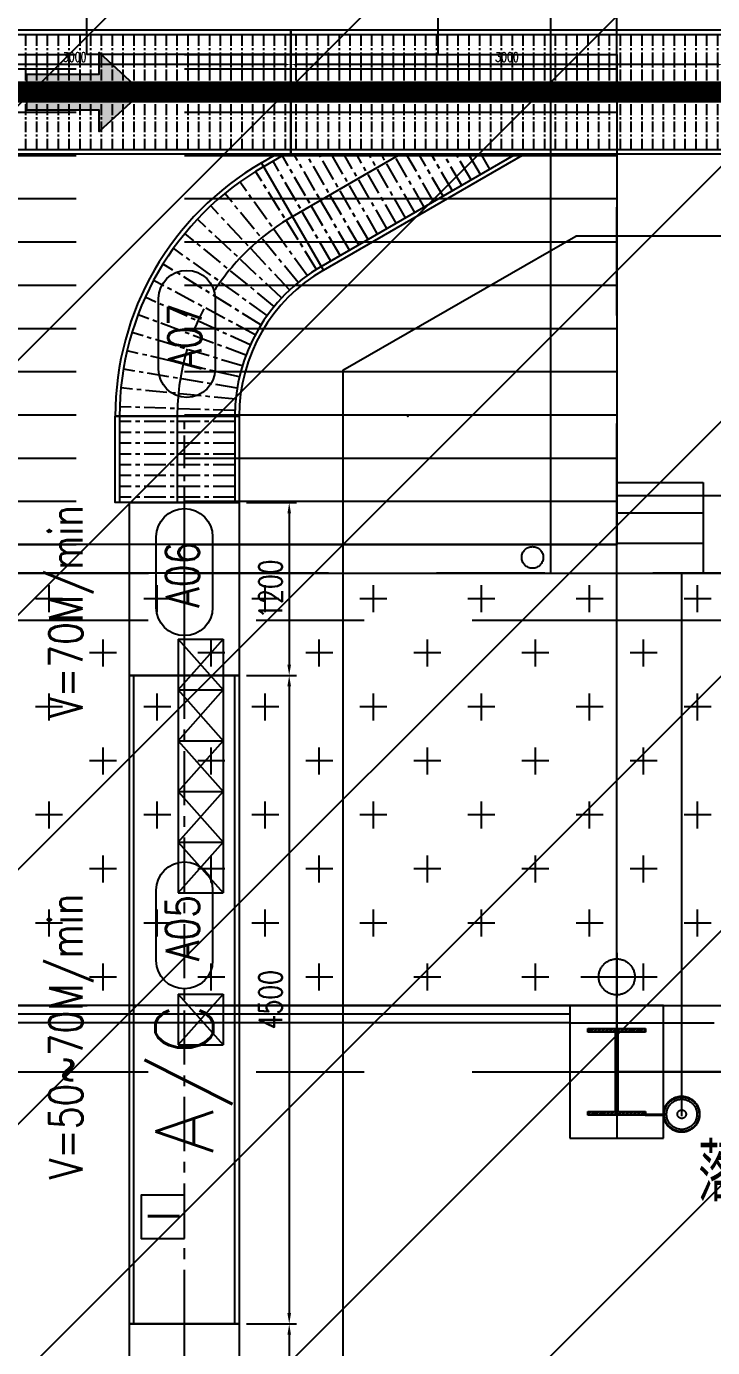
# Model space of a CAD drawing. Extents: x -40736 to 367926, y -65544 to 37405.
# Drawn here: x 343982 to 344458, y -51535 to -50618 of the extents above; entities that cross this region are included whole.
import ezdxf
from ezdxf.enums import TextEntityAlignment as Align

# ---------------------------------------------------------------- set-up
doc = ezdxf.new("R2010")
doc.units = 0
doc.header["$LTSCALE"] = 600
doc.header["$MEASUREMENT"] = 0
for name, pattern in [('CENTER', [2, 1.25, -0.25, 0.25, -0.25]), ('CENTER2', [1.125, 0.75, -0.125, 0.125, -0.125]), ('PHANTOM', [2.5, 1.25, -0.25, 0.25, -0.25, 0.25, -0.25])]:
    doc.linetypes.add(name, pattern=pattern)
doc.layers.get('0').update_dxf_attribs({"linetype": 'CONTINUOUS'})
doc.layers.get('DEFPOINTS').update_dxf_attribs({"linetype": 'CONTINUOUS'})
for name, color, linetype in [('0-1F_OHCV', 6, 'CONTINUOUS'), ('0-入荷', 11, 'CONTINUOUS'), ('0-架台', 232, 'CONTINUOUS'), ('0-機台細部', 7, 'CONTINUOUS'), ('0-機號', 4, 'CONTINUOUS'), ('0-滾筒細部', 3, 'CONTINUOUS'), ('0-記號', 3, 'CONTINUOUS'), ('底圖', 253, 'CONTINUOUS'), ('規劃圖', 253, 'CONTINUOUS')]:
    doc.layers.add(name, color=color, linetype=linetype)
doc.styles.add('CHINESET', font='ISOCP.SHX', dxfattribs={"width": 0.7, "bigfont": 'CHINESET.SHX'})
doc.styles.get("Standard").update_dxf_attribs({"font": 'txt.shx', "width": 0.75, "bigfont": 'chineset.shx'})
doc.dimstyles.get("Standard").update_dxf_attribs({"dimtxt": 0.18, "dimasz": 0.18, "dimexe": 0.18, "dimexo": 0.0625, "dimgap": 0.09, "dimtad": 0, "dimtih": 1, "dimtoh": 1, "dimdec": 4, "dimzin": 0, "dimdsep": 46, "dimtxsty": 'Standard', "dimcen": 0.09, "dimadec": 0, "dimazin": 0, "dimtfac": 1, "dimtdec": 4, "dimtofl": 0, "dimtmove": 0, "dimatfit": 3, "dimfxl": 0, "dimtolj": 1, "dimtzin": 0, "dimarcsym": 0})

# ---------------------------------------------------------------- blocks, each defined once
blk = doc.blocks.new('GO-1')
blk.add_hatch(color=254).paths.add_polyline_path([(0, 0), (-2.75, -3), (-1.25, -3), (-1.25, -8), (1.25, -8), (1.25, -3), (2.75, -3)])
at = {"color": 254}
blk.add_lwpolyline([(1.25, -8), (1.25, -3), (2.75, -3), (0, 0), (-2.75, -3), (-1.25, -3), (-1.25, -8)], close=True, dxfattribs=at)
blk = doc.blocks.new('*D92')
at = {"layer": '0-滾筒細部', "color": 0, "lineweight": -2}
for p, q in [((0, 840), (0, 600)), ((3000, 840), (3000, 600)), ((2970, 620), (30, 620))]:
    blk.add_line(p, q, dxfattribs=at)
at = {"layer": '0-滾筒細部', "color": 0}
for points in [[(30, 625), (30, 615), (0, 620)], [(2970, 625), (2970, 615), (3000, 620)]]:
    blk.add_solid(points, dxfattribs=at)
at = {"layer": 'DEFPOINTS', "color": 0}
for p in [(0, 860), (3000, 860), (0, 620)]:
    blk.add_point(p, dxfattribs=at)
at = {"layer": '0-滾筒細部', "color": 0, "insert": (1500, 672), "char_height": 64, "attachment_point": 5}
blk.add_mtext('\\A1;3000', dxfattribs=at)
blk = doc.blocks.new('roller_FF_800')
at = {"color": 1, "linetype": 'CENTER', "ltscale": 0.1}
blk.add_line((0, -400), (0, 400), dxfattribs=at)
blk = doc.blocks.new('platform')
at = {"layer": '0-架台'}
for p, q in [((33100, -14024.1), (34715, -13094.1)), ((35900, -13094.1), (34715, -13094.1)), ((33100, -14024.1), (33100, -25594.1))]:
    blk.add_line(p, q, dxfattribs=at)
blk = doc.blocks.new('1F-2123')
at = {"color": 15, "linetype": 'PHANTOM'}
for p, q in [((14698.266919, 94730.164645), (14666.866919, 94730.164645)), ((14666.866919, 94730.164645), (14666.866919, 94694.964645)), ((14698.266919, 94730.164645), (14666.866919, 94694.964645)), ((14698.266919, 94694.964645), (14666.866919, 94730.164645)), ((14698.266919, 94730.164645), (14698.266919, 94694.964645)), ((14698.266919, 94694.964645), (14666.866919, 94694.964645))]:
    blk.add_line(p, q, dxfattribs=at)
blk = doc.blocks.new('1F-2124')
at = {"color": 15, "linetype": 'PHANTOM'}
for p, q in [((14698.266919, 94694.964645), (14666.866919, 94694.964645)), ((14666.866919, 94694.964645), (14666.866919, 94659.764645)), ((14698.266919, 94694.964645), (14666.866919, 94659.764645)), ((14698.266919, 94659.764645), (14666.866919, 94694.964645)), ((14698.266919, 94694.964645), (14698.266919, 94659.764645)), ((14698.266919, 94659.764645), (14666.866919, 94659.764645))]:
    blk.add_line(p, q, dxfattribs=at)
blk = doc.blocks.new('1F-2125')
at = {"color": 15, "linetype": 'PHANTOM'}
for p, q in [((14698.266919, 94659.764645), (14666.866919, 94659.764645)), ((14666.866919, 94659.764645), (14666.866919, 94624.564645)), ((14698.266919, 94659.764645), (14666.866919, 94624.564645)), ((14698.266919, 94624.564645), (14666.866919, 94659.764645)), ((14698.266919, 94659.764645), (14698.266919, 94624.564645)), ((14698.266919, 94624.564645), (14666.866919, 94624.564645))]:
    blk.add_line(p, q, dxfattribs=at)
blk = doc.blocks.new('1F-2126')
at = {"color": 15, "linetype": 'PHANTOM'}
for p, q in [((14698.266919, 94624.564645), (14666.866919, 94624.564645)), ((14666.866919, 94624.564645), (14666.866919, 94589.364645)), ((14698.266919, 94624.564645), (14666.866919, 94589.364645)), ((14698.266919, 94589.364645), (14666.866919, 94624.564645)), ((14698.266919, 94624.564645), (14698.266919, 94589.364645)), ((14698.266919, 94589.364645), (14666.866919, 94589.364645))]:
    blk.add_line(p, q, dxfattribs=at)
blk = doc.blocks.new('1F-2127')
at = {"color": 15, "linetype": 'PHANTOM'}
for p, q in [((14698.266919, 94589.364645), (14666.866919, 94589.364645)), ((14666.866919, 94589.364645), (14666.866919, 94554.164645)), ((14698.266919, 94589.364645), (14666.866919, 94554.164645)), ((14698.266919, 94554.164645), (14666.866919, 94589.364645)), ((14698.266919, 94589.364645), (14698.266919, 94554.164645)), ((14698.266919, 94554.164645), (14666.866919, 94554.164645))]:
    blk.add_line(p, q, dxfattribs=at)
blk = doc.blocks.new('1F-2138')
at = {"color": 15, "linetype": 'PHANTOM'}
for p, q in [((14698.266919, 94483.764645), (14666.866919, 94483.764645)), ((14666.866919, 94483.764645), (14666.866919, 94448.564645)), ((14698.266919, 94483.764645), (14666.866919, 94448.564645)), ((14698.266919, 94448.564645), (14666.866919, 94483.764645)), ((14698.266919, 94483.764645), (14698.266919, 94448.564645)), ((14698.266919, 94448.564645), (14666.866919, 94448.564645))]:
    blk.add_line(p, q, dxfattribs=at)
blk = doc.blocks.new('Blet_CV_WWW')
blk.add_line((1200, 380), (1200, -380))
at = {"color": 1}
blk.add_line((0, 0), (1200, 0), dxfattribs=at)
blk.add_lwpolyline([(0, 380), (0, -380), (1200, -380), (1200, 380)], close=True)
blk = doc.blocks.new('1F-2149')
at = {"color": 15, "linetype": 'PHANTOM'}
for p, q in [((15298.266919, 94038.564645), (15266.866919, 94038.564645)), ((15266.866919, 94038.564645), (15266.866919, 94003.364645)), ((15298.266919, 94038.564645), (15266.866919, 94003.364645)), ((15298.266919, 94003.364645), (15266.866919, 94038.564645)), ((15298.266919, 94038.564645), (15298.266919, 94003.364645)), ((15298.266919, 94003.364645), (15266.866919, 94003.364645))]:
    blk.add_line(p, q, dxfattribs=at)
blk = doc.blocks.new('CC_001')
at = {"color": 15}
for p, q in [((687.5, -275), (762.5, 275)), ((837.5, -275), (912.5, 275)), ((987.5, -275), (1062.5, 275)), ((1137.5, -275), (1212.5, 275)), ((1287.5, -275), (1362.5, 275))]:
    blk.add_line(p, q, dxfattribs=at)
at = {"color": 1, "linetype": 'CENTER', "ltscale": 0.5}
blk.add_line((500, 0), (4325, 0), dxfattribs=at)
blk.add_lwpolyline([(500, 380), (4325, 380), (4325, -380), (500, -380)], close=True)
at = {"color": 0, "linetype": 'ByBlock', "extrusion": (0, 0, -1), "xscale": 10, "yscale": 10, "zscale": -10, "rotation": 90}
blk.add_blockref('1F-2149', (938552.5, -152938.7), dxfattribs=at)
blk = doc.blocks.new('A$C24A45E0A')
for p, q in [((1445, 1013.3), (1015, 1758)), ((860, 0), (0, 0))]:
    blk.add_line(p, q)
for radius in [2030, 2000, 1200, 1170]:
    blk.add_arc((2030, 0), radius, 120, 180)
at = {"color": 1, "linetype": 'CENTER'}
blk.add_arc((2030, 0), 1600, 120, 180, dxfattribs=at)
blk.add_point((2030, 0))
blk = doc.blocks.new('A$C074F71BD')
at = {"color": 1, "linetype": 'CENTER'}
blk.add_line((2729, 2850), (913.1, 2850), dxfattribs=at)
for p, q in [((1015, 2358), (1105.7, 2410.4)), ((1030, 2332.1), (1165.7, 2410.4)), ((2825.7, 2410.4), (1105.7, 2410.4)), ((1430, 1639.2), (2765.7, 2410.4)), ((1445, 1613.2), (2825.7, 2410.4)), ((30, 600), (30, 0)), ((830, 600), (830, 0))]:
    blk.add_line(p, q)
at = {"color": 1}
for p, q in [((1230, 1985.6), (1965.7, 2410.4)), ((430, 600), (430, 0))]:
    blk.add_line(p, q, dxfattribs=at)
blk.add_lwpolyline([(0, 600), (860, 600), (860, 0), (0, 0)], close=True)
at = {"layer": '0-滾筒細部', "color": 1, "linetype": 'CENTER', "ltscale": 0.2}
for p, q in [((1559.9, 1714.2), (1159.9, 2407.1)), ((1624.9, 1751.7), (1244.6, 2410.4)), ((1689.8, 1789.2), (1331.2, 2410.4)), ((1754.8, 1826.7), (1417.8, 2410.4)), ((1819.7, 1864.2), (1504.4, 2410.4)), ((1884.7, 1901.7), (1591, 2410.4)), ((1949.6, 1939.2), (1677.6, 2410.4)), ((2014.6, 1976.7), (1764.2, 2410.4)), ((2079.5, 2014.2), (1850.8, 2410.4)), ((2144.5, 2051.7), (1937.4, 2410.4)), ((2209.4, 2089.2), (2024, 2410.4)), ((2274.4, 2126.7), (2110.6, 2410.4)), ((2339.3, 2164.2), (2197.2, 2410.4)), ((2404.3, 2201.7), (2283.8, 2410.4)), ((2469.2, 2239.2), (2370.4, 2410.4)), ((2534.2, 2276.7), (2457, 2410.4)), ((2599.1, 2314.2), (2543.6, 2410.4)), ((1396.3, 1619), (973.9, 2298.4)), ((1495, 1676.7), (1095, 2369.6)), ((1331, 1575.4), (865, 2225.7)), ((1268.7, 1527.6), (761.2, 2146)), ((1209.7, 1475.8), (662.8, 2059.7)), ((1154.2, 1420.3), (570.3, 1967.2)), ((1102.4, 1361.3), (484, 1868.8)), ((1054.6, 1299), (404.3, 1765)), ((1011, 1233.7), (331.6, 1656.1)), ((971.7, 1165.7), (266.2, 1542.8)), ((937, 1095.2), (208.3, 1425.4)), ((906.9, 1022.7), (158.2, 1304.5)), ((881.7, 948.3), (116.1, 1180.6)), ((861.3, 872.5), (82.2, 1054.2)), ((846, 795.5), (56.7, 925.8)), ((835.8, 717.6), (39.6, 796)), ((830.6, 639.3), (31.1, 665.4)), ((830.6, 639.3), (31.1, 665.4)), ((830, 562.5), (30, 562.5)), ((830, 487.5), (30, 487.5)), ((830, 412.5), (30, 412.5)), ((830, 337.5), (30, 337.5)), ((830, 262.5), (30, 262.5)), ((830, 187.5), (30, 187.5)), ((830, 112.5), (30, 112.5)), ((830, 37.5), (30, 37.5))]:
    blk.add_line(p, q, dxfattribs=at)
blk.add_blockref('A$C24A45E0A', (0, 600))
blk = doc.blocks.new('*D375')
at = {"color": 0, "lineweight": -2}
for p, q in [((33595, 1915.7), (33595, 1568.5)), ((34795, 1915.7), (34795, 1568.5)), ((34720, 1618.5), (33670, 1618.5))]:
    blk.add_line(p, q, dxfattribs=at)
at = {"color": 0}
for points in [[(33670, 1631), (33670, 1606), (33595, 1618.5)], [(34720, 1631), (34720, 1606), (34795, 1618.5)]]:
    blk.add_solid(points, dxfattribs=at)
at = {"layer": 'DEFPOINTS', "color": 0}
for p in [(33595, 1965.7), (34795, 1965.7), (33595, 1618.5)]:
    blk.add_point(p, dxfattribs=at)
at = {"color": 0, "insert": (34195, 1748.5), "char_height": 160, "attachment_point": 5}
blk.add_mtext('\\A1;1200', dxfattribs=at)
blk = doc.blocks.new('*D376')
at = {"color": 0, "lineweight": -2}
for p, q in [((29095, 1915.7), (29095, 1568.5)), ((33595, 1915.7), (33595, 1568.5)), ((33520, 1618.5), (29170, 1618.5))]:
    blk.add_line(p, q, dxfattribs=at)
at = {"color": 0}
for points in [[(29170, 1631), (29170, 1606), (29095, 1618.5)], [(33520, 1631), (33520, 1606), (33595, 1618.5)]]:
    blk.add_solid(points, dxfattribs=at)
at = {"layer": 'DEFPOINTS', "color": 0}
for p in [(29095, 1965.7), (33595, 1965.7), (29095, 1618.5)]:
    blk.add_point(p, dxfattribs=at)
at = {"color": 0, "insert": (31345, 1748.5), "char_height": 160, "attachment_point": 5}
blk.add_mtext('\\A1;4500', dxfattribs=at)
blk = doc.blocks.new('*D377')
at = {"color": 0, "lineweight": -2}
for p, q in [((29095, 1915.7), (29095, 1568.5)), ((25270, 1805.7), (25270, 1568.5)), ((29020, 1618.5), (25345, 1618.5))]:
    blk.add_line(p, q, dxfattribs=at)
at = {"color": 0}
for points in [[(25345, 1631), (25345, 1606), (25270, 1618.5)], [(29020, 1631), (29020, 1606), (29095, 1618.5)]]:
    blk.add_solid(points, dxfattribs=at)
at = {"layer": 'DEFPOINTS', "color": 0}
for p in [(29095, 1965.7), (25270, 1855.7), (25270, 1618.5)]:
    blk.add_point(p, dxfattribs=at)
at = {"color": 0, "insert": (27182.5, 1748.5), "char_height": 160, "attachment_point": 5}
blk.add_mtext('\\A1;3825', dxfattribs=at)
blk = doc.blocks.new('A$C46C37F3C')
blk.add_lwpolyline([(0, 0), (300, 0), (300, 300), (0, 300)], close=True)
blk.add_text('I', height=220).set_placement((117.9, 34.7))
blk = doc.blocks.new('A$C3BB94408')
for p, q in [((0.00007, 830.00009), (3000.00007, 830.00009)), ((0.00007, 30.00009), (3000.00007, 30.00009))]:
    blk.add_line(p, q)
at = {"color": 1, "linetype": 'CENTER'}
blk.add_line((0.00007, 430.00009), (3000.00007, 430.00009), dxfattribs=at)
blk.add_lwpolyline([(0.00007, 0.00009), (3000.00007, 0.00009), (3000.00007, 860.00009), (0.00007, 860.00009)], close=True)
at = {"layer": '0-滾筒細部'}
for p in [(37.50007, 430.00009), (112.50007, 430.00009), (187.50007, 430.00009), (262.50007, 430.00009), (337.50007, 430.00009), (412.50007, 430.00009), (487.50007, 430.00009), (562.50007, 430.00009), (637.50007, 430.00009), (712.50007, 430.00009), (787.50007, 430.00009), (862.50007, 430.00009), (937.50007, 430.00009), (1012.50007, 430.00009), (1087.50007, 430.00009), (1162.50007, 430.00009), (1237.50007, 430.00009), (1312.50007, 430.00009), (1387.50007, 430.00009), (1462.50007, 430.00009), (1537.50007, 430.00009), (1612.50007, 430.00009), (1687.50007, 430.00009), (1762.50007, 430.00009), (1837.50007, 430.00009), (1912.50007, 430.00009), (1987.50007, 430.00009), (2062.50007, 430.00009), (2137.50007, 430.00009), (2212.50007, 430.00009), (2287.50007, 430.00009), (2362.50007, 430.00009), (2437.50007, 430.00009), (2512.50007, 430.00009), (2587.50007, 430.00009), (2662.50007, 430.00009), (2737.50007, 430.00009), (2812.50007, 430.00009), (2887.50007, 430.00009), (2962.50007, 430.00009)]:
    blk.add_blockref('roller_FF_800', p, dxfattribs=at)
dim = blk.add_linear_dim(base=(0.00007, 620.00009), p1=(3000.00007, 860.00009), p2=(0.00007, 860.00009), dimstyle='Standard', override={"dimscale": 20}, dxfattribs=at)
dim.commit()
dim.dimension.update_dxf_attribs({"geometry": '*D92', "text_midpoint": (1500.00007, 672.00009)})
blk = doc.blocks.new('A$C77002C3D')
at = {"layer": '0-1F_OHCV'}
blk.add_line((28643.86639, 49033.91636), (28643.86633, 10333.91631), dxfattribs=at)
at = {"layer": '0-1F_OHCV', "const_width": 150}
blk.add_lwpolyline([(28643.86639, 49033.91636), (28643.86633, 10933.91631)], dxfattribs=at)
at = {"layer": '0-1F_OHCV'}
blk.add_lwpolyline([(28213.86633, 10933.91631), (29073.86633, 10933.91631), (29073.86639, 49033.91636), (28213.86639, 49033.91636)], close=True, dxfattribs=at)
at = {"layer": '0-1F_OHCV', "xscale": -100, "yscale": 100, "zscale": 100, "rotation": 180}
blk.add_blockref('GO-1', (28643.59625, 20064.43556), dxfattribs=at)
at = {"layer": '0-機台細部', "rotation": 270}
for p in [(28213.86643, 22033.91632), (28213.86643, 19033.91632)]:
    blk.add_blockref('A$C3BB94408', p, dxfattribs=at)
blk = doc.blocks.new('A$C1394433B')
at = {"layer": '0-入荷', "color": 11}
for p, q in [((29095.00107, 2695.68859), (33595.00107, 2695.68859)), ((29095.00107, 1995.68859), (33595.00107, 1995.68859))]:
    blk.add_line(p, q, dxfattribs=at)
at = {"layer": '0-入荷', "color": 11, "linetype": 'CENTER', "ltscale": 0.5}
for p, q in [((25270.00107, 2345.68859), (29095.00107, 2345.68859)), ((29095.00107, 2345.68859), (33595.00107, 2345.68859))]:
    blk.add_line(p, q, dxfattribs=at)
at = {"layer": '0-入荷', "color": 11, "linetype": 'CENTER', "ltscale": 0.3}
blk.add_line((33595.00107, 2345.68859), (35395.00107, 2345.68859), dxfattribs=at)
at = {"layer": '0-入荷', "color": 11}
for points in [[(35395.00107, 1965.68859), (34795.00107, 1965.68859), (34795.00107, 2825.68859), (35395.00107, 2825.68859)], [(25270.00107, 2725.68859), (29095.00107, 2725.68859), (29095.00107, 1965.68859), (25270.00107, 1965.68859)], [(29095.00107, 2725.68859), (33595.00107, 2725.68859), (33595.00107, 1965.68859), (29095.00107, 1965.68859)], [(33595.00107, 2725.68859), (34795.00107, 2725.68859), (34795.00107, 1965.68859), (33595.00107, 1965.68859)]]:
    blk.add_lwpolyline(points, close=True, dxfattribs=at)
at = {"layer": '0-機號', "color": 7}
blk.add_lwpolyline([(32106.10985, 2149.83569), (31616.21657, 2149.83569, -1), (31616.21657, 2541.54149), (32106.10985, 2541.54149, -1)], format="xyb", close=True, dxfattribs=at)
at = {"layer": '0-機號'}
for points in [[(34557.83727, 2149.83569), (34067.94399, 2149.83569, -1), (34067.94399, 2541.54149), (34557.83727, 2541.54149, -1)], [(36210.99154, 2133.4192), (35721.09826, 2133.4192, -1), (35721.09826, 2525.125), (36210.99154, 2525.125, -1)]]:
    blk.add_lwpolyline(points, format="xyb", close=True, dxfattribs=at)
at = {"color": 0, "linetype": 'ByBlock', "extrusion": (0, 0, -1), "xscale": 10, "yscale": 10, "zscale": -10, "rotation": 90}
for name in ['1F-2138', '1F-2127', '1F-2126', '1F-2125', '1F-2124', '1F-2123']:
    blk.add_blockref(name, (913454.64538, -144592.98058), dxfattribs=at)
at = {"layer": '0-機台細部', "rotation": 270}
blk.add_blockref('A$C074F71BD', (34795.00142, 2825.68841), dxfattribs=at)
at = {"layer": '0-機台細部'}
blk.add_blockref('CC_001', (24770.00107, 2345.68859), dxfattribs=at)
at = {"layer": '0-機台細部', "extrusion": (0, 0, -1), "zscale": -1, "rotation": 180}
blk.add_blockref('Blet_CV_WWW', (-33595.00107, 2345.68859), dxfattribs=at)
at = {"layer": '0-記號', "extrusion": (0, 0, -1), "xscale": -1, "zscale": -1}
blk.add_blockref('A$C46C37F3C', (-29687.97667, 2345.68859), dxfattribs=at)
at = {"text_generation_flag": 6}
blk.add_text('A/C', height=400, rotation=180, dxfattribs=at).set_placement((30276.444, 2145.94074))
at = {"layer": '0-機號', "text_generation_flag": 6, "width": 0.8}
for s, p in [('V=50~70M/min', (31090.30041, 3151.35328)), ('V=70M/min', (34040.08866, 3151.35328)), ('A06', (34294.30419, 2359.38618)), ('A07', (35947.45846, 2342.96969))]:
    blk.add_text(s, height=230.4, rotation=180, dxfattribs=at).set_placement(p, align=Align.MIDDLE)
at = {"layer": '0-機號', "color": 7, "text_generation_flag": 6, "width": 0.8}
blk.add_text('A05', height=230.4, rotation=180, dxfattribs=at).set_placement((31842.57677, 2359.38618), align=Align.MIDDLE)
for base, p1, p2, override, picture, middle in [((25270.00107, 1618.48382), (29095.00107, 1965.68859), (25270.00107, 1855.68859), {"dimscale": 50, "dimtmove": 1}, '*D377', (27182.50107, 1748.48382)), ((29095.00107, 1618.48382), (33595.00107, 1965.68859), (29095.00107, 1965.68859), {"dimscale": 50, "dimtmove": 1}, '*D376', (31345.00107, 1748.48382)), ((33595.00107, 1618.48382), (34795.00107, 1965.68859), (33595.00107, 1965.68859), {"dimscale": 50}, '*D375', (34195.00107, 1748.48382))]:
    dim = blk.add_linear_dim(base=base, p1=p1, p2=p2, dimstyle='Standard', override=override)
    dim.commit()
    dim.dimension.update_dxf_attribs({"geometry": picture, "text_midpoint": middle})
blk = doc.blocks.new('A$C1C6605B1')
at = {"layer": '規劃圖', "xscale": 0.09999999997671694, "yscale": 0.09999999997671694, "zscale": 0.09999999997671694}
blk.add_blockref('platform', (-3277.72048, 4973.90789), dxfattribs=at)
at = {"layer": '規劃圖', "xscale": 0.09999999997671694, "yscale": 0.09999999997671694, "zscale": 0.09999999997671694, "rotation": 90}
for name, p in [('A$C77002C3D', (1899.47115, 900.11336)), ('A$C1394433B', (156.84838, -0.00011))]:
    blk.add_blockref(name, p, dxfattribs=at)

msp = doc.modelspace()

# ---------------------------------------------------------------- hatches: boundary and pattern name
at = {"layer": '底圖'}
h = msp.add_hatch(dxfattribs=at)
h.set_pattern_fill('ANSI31', color=253, scale=1000, style=0)
h.set_pattern_definition([(45, (309308.72, -68899.45), (-88.38835, 88.38835), [])])
h.paths.add_polyline_path([(337466.29017, -53718.31705), (346391.28917, -53718.31705), (346391.28917, -49643.31765), (337466.29017, -49643.31765)])

# ---------------------------------------------------------------- linework, layer by layer
at = {"layer": '底圖', "linetype": 'CENTER2'}
for p, q in [((344023.24918, -49387.66341), (344023.36957, -50637.34341)), ((344267.08918, -49387.63993), (344267.20957, -50637.31992)), ((344391.28957, -51343.33166), (344391.28957, -49743.33166)), ((344345.28957, -50597.33166), (344345.28957, -50997.33166)), ((341391.28957, -50637.33166), (344391.28957, -50637.33166)), ((341391.28957, -50637.33166), (344391.28957, -50637.33166)), ((344267.20957, -50637.31992), (344023.36957, -50637.34341)), ((344391.28957, -50637.33166), (344391.28589, -50977.33166)), ((341391.28957, -50647.33166), (344391.28957, -50647.33166)), ((341391.28957, -50677.33166), (344391.28957, -50677.33166)), ((341391.28957, -50707.33166), (344391.28957, -50707.33166)), ((341391.28957, -50737.33166), (344391.28957, -50737.33166)), ((341391.28957, -50767.33166), (344391.28957, -50767.33166)), ((341391.28957, -50797.33166), (344391.28957, -50797.33166)), ((341391.28957, -50827.33166), (344391.28957, -50827.33166)), ((341391.28957, -50857.33166), (344391.28957, -50857.33166)), ((341391.28957, -50887.33166), (344391.28957, -50887.33166)), ((341391.28957, -50917.33166), (344391.28957, -50917.33166)), ((344391.278, -50934.34268), (344451.278, -50934.33166)), ((344391.278, -50934.34268), (344451.278, -50934.33166)), ((344391.28957, -50997.33166), (344391.278, -50934.34268)), ((344451.278, -50934.33166), (344451.278, -50997.33166)), ((341391.28957, -50947.33166), (344391.28957, -50947.33166)), ((344391.28957, -50943.33166), (347391.28957, -50943.33166)), ((344391.28186, -50955.34268), (344451.28185, -50955.33166)), ((341391.28957, -50977.33166), (344391.28957, -50977.33166)), ((344391.28589, -50977.33166), (341391.28957, -50977.33166)), ((344391.28571, -50976.34268), (344451.28571, -50976.33166)), ((360391.28956, -50997.33166), (332391.28957, -50997.33166)), ((337391.28957, -50997.33166), (345358.78957, -50997.33166)), ((341391.28957, -50997.33166), (344391.28957, -50997.33166)), ((344436.38718, -51374.04847), (344436.38718, -50997.33166)), ((343997.39503, -51024.419), (343997.39503, -51005.669)), ((344072.39503, -51024.419), (344072.39503, -51005.669)), ((344147.39503, -51024.419), (344147.39503, -51005.669)), ((344222.39503, -51024.419), (344222.39503, -51005.669)), ((344297.39503, -51024.419), (344297.39503, -51005.669)), ((344372.39503, -51024.419), (344372.39503, -51005.669)), ((344447.39503, -51024.419), (344447.39503, -51005.669)), ((344006.77003, -51015.044), (343988.02003, -51015.044)), ((344081.77003, -51015.044), (344063.02003, -51015.044)), ((344156.77003, -51015.044), (344138.02003, -51015.044)), ((344231.77003, -51015.044), (344213.02003, -51015.044)), ((344306.77003, -51015.044), (344288.02003, -51015.044)), ((344381.77003, -51015.044), (344363.02003, -51015.044)), ((344456.77003, -51015.044), (344438.02003, -51015.044)), ((333491.07, -51029.83166), (361191.28956, -51029.83166)), ((344312.78957, -51029.83166), (344377.78957, -51029.83166)), ((344034.89503, -51061.919), (344034.89503, -51043.169)), ((344109.89503, -51061.919), (344109.89503, -51043.169)), ((344184.89503, -51061.919), (344184.89503, -51043.169)), ((344259.89503, -51061.919), (344259.89503, -51043.169)), ((344334.89503, -51061.919), (344334.89503, -51043.169)), ((344409.89503, -51061.919), (344409.89503, -51043.169)), ((344044.27003, -51052.544), (344025.52003, -51052.544)), ((344119.27003, -51052.544), (344100.52003, -51052.544)), ((344194.27003, -51052.544), (344175.52003, -51052.544)), ((344269.27003, -51052.544), (344250.52003, -51052.544)), ((344344.27003, -51052.544), (344325.52003, -51052.544)), ((344419.27003, -51052.544), (344400.52003, -51052.544)), ((343997.39503, -51099.419), (343997.39503, -51080.669)), ((344072.39503, -51099.419), (344072.39503, -51080.669)), ((344147.39503, -51099.419), (344147.39503, -51080.669)), ((344222.39503, -51099.419), (344222.39503, -51080.669)), ((344297.39503, -51099.419), (344297.39503, -51080.669)), ((344372.39503, -51099.419), (344372.39503, -51080.669)), ((344447.39503, -51099.419), (344447.39503, -51080.669)), ((344006.77003, -51090.044), (343988.02003, -51090.044)), ((344081.77003, -51090.044), (344063.02003, -51090.044)), ((344156.77003, -51090.044), (344138.02003, -51090.044)), ((344231.77003, -51090.044), (344213.02003, -51090.044)), ((344306.77003, -51090.044), (344288.02003, -51090.044)), ((344381.77003, -51090.044), (344363.02003, -51090.044)), ((344456.77003, -51090.044), (344438.02003, -51090.044)), ((344034.89503, -51136.919), (344034.89503, -51118.169)), ((344109.89503, -51136.919), (344109.89503, -51118.169)), ((344184.89503, -51136.919), (344184.89503, -51118.169)), ((344259.89503, -51136.919), (344259.89503, -51118.169)), ((344334.89503, -51136.919), (344334.89503, -51118.169)), ((344409.89503, -51136.919), (344409.89503, -51118.169)), ((344044.27003, -51127.544), (344025.52003, -51127.544)), ((344119.27003, -51127.544), (344100.52003, -51127.544)), ((344194.27003, -51127.544), (344175.52003, -51127.544)), ((344269.27003, -51127.544), (344250.52003, -51127.544)), ((344344.27003, -51127.544), (344325.52003, -51127.544)), ((344419.27003, -51127.544), (344400.52003, -51127.544)), ((343997.39503, -51174.419), (343997.39503, -51155.669)), ((344072.39503, -51174.419), (344072.39503, -51155.669)), ((344147.39503, -51174.419), (344147.39503, -51155.669)), ((344222.39503, -51174.419), (344222.39503, -51155.669)), ((344297.39503, -51174.419), (344297.39503, -51155.669)), ((344372.39503, -51174.419), (344372.39503, -51155.669)), ((344447.39503, -51174.419), (344447.39503, -51155.669)), ((344006.77003, -51165.044), (343988.02003, -51165.044)), ((344081.77003, -51165.044), (344063.02003, -51165.044)), ((344156.77003, -51165.044), (344138.02003, -51165.044)), ((344231.77003, -51165.044), (344213.02003, -51165.044)), ((344306.77003, -51165.044), (344288.02003, -51165.044)), ((344381.77003, -51165.044), (344363.02003, -51165.044)), ((344456.77003, -51165.044), (344438.02003, -51165.044)), ((344034.89503, -51211.919), (344034.89503, -51193.169)), ((344109.89503, -51211.919), (344109.89503, -51193.169)), ((344184.89503, -51211.919), (344184.89503, -51193.169)), ((344259.89503, -51211.919), (344259.89503, -51193.169)), ((344334.89503, -51211.919), (344334.89503, -51193.169)), ((344409.89503, -51211.919), (344409.89503, -51193.169)), ((344044.27003, -51202.544), (344025.52003, -51202.544)), ((344119.27003, -51202.544), (344100.52003, -51202.544)), ((344194.27003, -51202.544), (344175.52003, -51202.544)), ((344269.27003, -51202.544), (344250.52003, -51202.544)), ((344344.27003, -51202.544), (344325.52003, -51202.544)), ((344419.27003, -51202.544), (344400.52003, -51202.544)), ((343997.39503, -51249.419), (343997.39503, -51230.669)), ((344072.39503, -51249.419), (344072.39503, -51230.669)), ((344147.39503, -51249.419), (344147.39503, -51230.669)), ((344222.39503, -51249.419), (344222.39503, -51230.669)), ((344297.39503, -51249.419), (344297.39503, -51230.669)), ((344372.39503, -51249.419), (344372.39503, -51230.669)), ((344447.39503, -51249.419), (344447.39503, -51230.669)), ((344006.77003, -51240.044), (343988.02003, -51240.044)), ((344081.77003, -51240.044), (344063.02003, -51240.044)), ((344156.77003, -51240.044), (344138.02003, -51240.044)), ((344231.77003, -51240.044), (344213.02003, -51240.044)), ((344306.77003, -51240.044), (344288.02003, -51240.044)), ((344381.77003, -51240.044), (344363.02003, -51240.044)), ((344456.77003, -51240.044), (344438.02003, -51240.044)), ((344391.30729, -51260.72665), (344391.30729, -51291.72665)), ((344034.89503, -51286.919), (344034.89503, -51268.169)), ((344109.89503, -51286.919), (344109.89503, -51268.169)), ((344184.89503, -51286.919), (344184.89503, -51268.169)), ((344259.89503, -51286.919), (344259.89503, -51268.169)), ((344334.89503, -51286.919), (344334.89503, -51268.169)), ((344409.89503, -51286.919), (344409.89503, -51268.169)), ((344044.27003, -51277.544), (344025.52003, -51277.544)), ((344119.27003, -51277.544), (344100.52003, -51277.544)), ((344194.27003, -51277.544), (344175.52003, -51277.544)), ((344269.27003, -51277.544), (344250.52003, -51277.544)), ((344344.27003, -51277.544), (344325.52003, -51277.544)), ((344366.45631, -51277.42709), (344412.09455, -51277.42709)), ((344419.27003, -51277.544), (344400.52003, -51277.544)), ((343423.78957, -51297.33166), (344423.78957, -51297.33166)), ((344358.78957, -51297.33166), (343458.78957, -51297.33166)), ((344358.78957, -51297.33166), (344358.78957, -51309.33166)), ((344358.78957, -51297.33166), (344458.78957, -51297.33166)), ((344423.78957, -51297.33166), (344358.78957, -51297.33166)), ((344358.78957, -51297.33166), (344358.78957, -51389.33166)), ((344391.28957, -51297.33166), (344391.28957, -51389.33166)), ((344423.78957, -51297.33166), (345241.78957, -51297.33166)), ((344423.78957, -51389.33166), (344423.78957, -51297.33166)), ((344358.78957, -51303.33166), (343458.78957, -51303.33166)), ((344358.78957, -51309.33166), (343458.78957, -51309.33166)), ((344358.78957, -51309.33166), (344423.78957, -51309.33166)), ((344423.78957, -51309.33166), (344458.78957, -51309.33166)), ((344371.28957, -51314.11971), (344372.07761, -51313.33166)), ((344371.28957, -51315.00359), (344372.9615, -51313.33166)), ((344371.28957, -51313.33166), (344411.28957, -51313.33166)), ((344371.28957, -51315.83166), (344371.28957, -51313.33166)), ((344390.48957, -51315.83166), (344371.28957, -51315.83166)), ((344372.22926, -51315.83166), (344374.72926, -51313.33166)), ((344373.11315, -51315.83166), (344375.61315, -51313.33166)), ((344374.88091, -51315.83166), (344377.38091, -51313.33166)), ((344375.7648, -51315.83166), (344378.2648, -51313.33166)), ((344377.53257, -51315.83166), (344380.03257, -51313.33166)), ((344378.41645, -51315.83166), (344380.91645, -51313.33166)), ((344380.18422, -51315.83166), (344382.68422, -51313.33166)), ((344381.0681, -51315.83166), (344383.5681, -51313.33166)), ((344382.83587, -51315.83166), (344385.33587, -51313.33166)), ((344383.71975, -51315.83166), (344386.21975, -51313.33166)), ((344385.48752, -51315.83166), (344387.98752, -51313.33166)), ((344386.3714, -51315.83166), (344388.8714, -51313.33166)), ((344388.13917, -51315.83166), (344390.63917, -51313.33166)), ((344389.02305, -51315.83166), (344391.52305, -51313.33166)), ((344390.48957, -51316.13291), (344393.29082, -51313.33166)), ((344390.48957, -51317.0168), (344394.1747, -51313.33166)), ((344390.48957, -51370.83166), (344390.48957, -51315.83166)), ((344390.48957, -51318.78456), (344392.08957, -51317.18456)), ((344390.48957, -51319.66845), (344392.08957, -51318.06845)), ((344411.28957, -51315.83166), (344392.08957, -51315.83166)), ((344392.08957, -51315.83166), (344392.08957, -51370.83166)), ((344393.44247, -51315.83166), (344395.94247, -51313.33166)), ((344394.32635, -51315.83166), (344396.82635, -51313.33166)), ((344396.09412, -51315.83166), (344398.59412, -51313.33166)), ((344396.978, -51315.83166), (344399.478, -51313.33166)), ((344398.74577, -51315.83166), (344401.24577, -51313.33166)), ((344399.62965, -51315.83166), (344402.12965, -51313.33166)), ((344401.39742, -51315.83166), (344403.89742, -51313.33166)), ((344402.2813, -51315.83166), (344404.7813, -51313.33166)), ((344404.04907, -51315.83166), (344406.54907, -51313.33166)), ((344404.93295, -51315.83166), (344407.43295, -51313.33166)), ((344406.70072, -51315.83166), (344409.20072, -51313.33166)), ((344407.5846, -51315.83166), (344410.0846, -51313.33166)), ((344409.35237, -51315.83166), (344411.28957, -51313.89447)), ((344410.23625, -51315.83166), (344411.28957, -51314.77835)), ((344411.28957, -51313.33166), (344411.28957, -51315.83166)), ((344390.48957, -51321.43621), (344392.08957, -51319.83621)), ((344390.48957, -51322.3201), (344392.08957, -51320.7201)), ((344390.48957, -51324.08787), (344392.08957, -51322.48787)), ((344390.48957, -51324.97175), (344392.08957, -51323.37175)), ((344390.48957, -51326.73952), (344392.08957, -51325.13952)), ((344390.48957, -51327.6234), (344392.08957, -51326.0234)), ((344390.48957, -51329.39117), (344392.08957, -51327.79117)), ((344390.48957, -51330.27505), (344392.08957, -51328.67505)), ((344390.48957, -51332.04282), (344392.08957, -51330.44282)), ((344390.48957, -51332.9267), (344392.08957, -51331.3267)), ((344390.48957, -51334.69447), (344392.08957, -51333.09447)), ((344390.48957, -51335.57835), (344392.08957, -51333.97835)), ((344390.48957, -51337.34612), (344392.08957, -51335.74612)), ((344390.48957, -51338.23), (344392.08957, -51336.63)), ((333491.07, -51343.33166), (361991.28956, -51343.33166)), ((344358.78957, -51343.33166), (344423.78957, -51343.33166)), ((344390.48957, -51339.99777), (344392.08957, -51338.39777)), ((344390.48957, -51340.88165), (344392.08957, -51339.28165)), ((344390.48957, -51342.64942), (344392.08957, -51341.04942)), ((344390.48957, -51343.5333), (344392.08957, -51341.9333)), ((344390.48957, -51345.30107), (344392.08957, -51343.70107)), ((344390.48957, -51346.18495), (344392.08957, -51344.58495)), ((344390.48957, -51347.95272), (344392.08957, -51346.35272)), ((347391.28957, -51343.33166), (344391.28957, -51343.33166)), ((344390.48957, -51348.8366), (344392.08957, -51347.2366)), ((344390.48957, -51350.60437), (344392.08957, -51349.00437)), ((344390.48957, -51351.48825), (344392.08957, -51349.88825)), ((344390.48957, -51353.25602), (344392.08957, -51351.65602)), ((344390.48957, -51354.1399), (344392.08957, -51352.5399)), ((344390.48957, -51355.90767), (344392.08957, -51354.30767)), ((344390.48957, -51356.79155), (344392.08957, -51355.19155)), ((344390.48957, -51358.55932), (344392.08957, -51356.95932)), ((344390.48957, -51359.4432), (344392.08957, -51357.8432)), ((344390.48957, -51361.21097), (344392.08957, -51359.61097)), ((344390.48957, -51362.09485), (344392.08957, -51360.49485)), ((344390.48957, -51363.86262), (344392.08957, -51362.26262)), ((344390.48957, -51364.74651), (344392.08957, -51363.14651)), ((344390.48957, -51366.51427), (344392.08957, -51364.91427)), ((344371.28957, -51372.45602), (344372.91392, -51370.83166)), ((344371.28957, -51373.33166), (344371.28957, -51370.83166)), ((344371.28957, -51370.83166), (344390.48957, -51370.83166)), ((344411.28957, -51373.33166), (344371.28957, -51373.33166)), ((344371.29781, -51373.33166), (344373.79781, -51370.83166)), ((344373.06557, -51373.33166), (344375.56557, -51370.83166)), ((344373.94946, -51373.33166), (344376.44946, -51370.83166)), ((344375.71722, -51373.33166), (344378.21722, -51370.83166)), ((344376.60111, -51373.33166), (344379.10111, -51370.83166)), ((344378.36887, -51373.33166), (344380.86887, -51370.83166)), ((344379.25276, -51373.33166), (344381.75276, -51370.83166)), ((344381.02052, -51373.33166), (344383.52052, -51370.83166)), ((344381.90441, -51373.33166), (344384.40441, -51370.83166)), ((344383.67218, -51373.33166), (344386.17218, -51370.83166)), ((344384.55606, -51373.33166), (344387.05606, -51370.83166)), ((344386.32383, -51373.33166), (344388.82383, -51370.83166)), ((344387.20771, -51373.33166), (344389.70771, -51370.83166)), ((344388.97548, -51373.33166), (344392.08957, -51370.21757)), ((344389.85936, -51373.33166), (344392.35936, -51370.83166)), ((344390.48957, -51367.39816), (344392.08957, -51365.79816)), ((344390.48957, -51369.16592), (344392.08957, -51367.56592)), ((344390.48957, -51370.04981), (344392.08957, -51368.44981)), ((344391.62713, -51373.33166), (344394.12713, -51370.83166)), ((344392.08957, -51370.83166), (344411.28957, -51370.83166)), ((344392.51101, -51373.33166), (344395.01101, -51370.83166)), ((344394.27878, -51373.33166), (344396.77878, -51370.83166)), ((344395.16266, -51373.33166), (344397.66266, -51370.83166)), ((344396.93043, -51373.33166), (344399.43043, -51370.83166)), ((344397.81431, -51373.33166), (344400.31431, -51370.83166)), ((344399.58208, -51373.33166), (344402.08208, -51370.83166)), ((344400.46596, -51373.33166), (344402.96596, -51370.83166)), ((344402.23373, -51373.33166), (344404.73373, -51370.83166)), ((344403.11761, -51373.33166), (344405.61761, -51370.83166)), ((344404.88538, -51373.33166), (344407.38538, -51370.83166)), ((344405.76926, -51373.33166), (344408.26926, -51370.83166)), ((344407.53703, -51373.33166), (344410.03703, -51370.83166)), ((344408.42091, -51373.33166), (344410.92091, -51370.83166)), ((344410.18868, -51373.33166), (344411.28957, -51372.23078)), ((344411.07256, -51372.76886), (344423.57256, -51372.76886)), ((344411.07256, -51373.33166), (344411.28957, -51373.11466)), ((344411.07256, -51373.36886), (344423.57256, -51373.36886)), ((344411.28957, -51370.83166), (344411.28957, -51373.33166)), ((344358.78957, -51389.33166), (344423.78957, -51389.33166))]:
    msp.add_line(p, q, dxfattribs=at)
for centre, major_axis, start_param, end_param in [((344332.82065, -50986.32858), (5.3033, 5.3033), 0.7853981633979571, 7.068583470577543), ((344391.30729, -51277.42709), (8.83883, 8.83883), 0.7853981633976705, 7.068583470577257), ((344436.32239, -51372.75404), (8.83883, 8.83883), 0.7853981633976465, 7.068583470577233), ((344436.38718, -51372.80186), (-8.48528, 8.48528), -0.785398163, 5.497787144), ((344436.38718, -51372.80186), (-7.42462, 7.42462), -0.785398163, 5.497787144), ((344436.38718, -51372.68925), (-2.12132, 2.12132), -0.785398163, 5.497787144)]:
    msp.add_ellipse(centre, major_axis=major_axis, ratio=1, start_param=start_param, end_param=end_param, dxfattribs=at)

# ---------------------------------------------------------------- block references
at = {"layer": '底圖', "color": 253}
msp.add_blockref('A$C1C6605B1', (344169.01004, -54427.7968), dxfattribs=at)

# ---------------------------------------------------------------- texts
at = {"layer": '底圖', "linetype": 'CENTER2', "style": 'CHINESET', "width": 0.7}
msp.add_text('落水管', height=40, dxfattribs=at).set_placement((344447.80626, -51433.25566))

doc.saveas('drawing.dxf')
